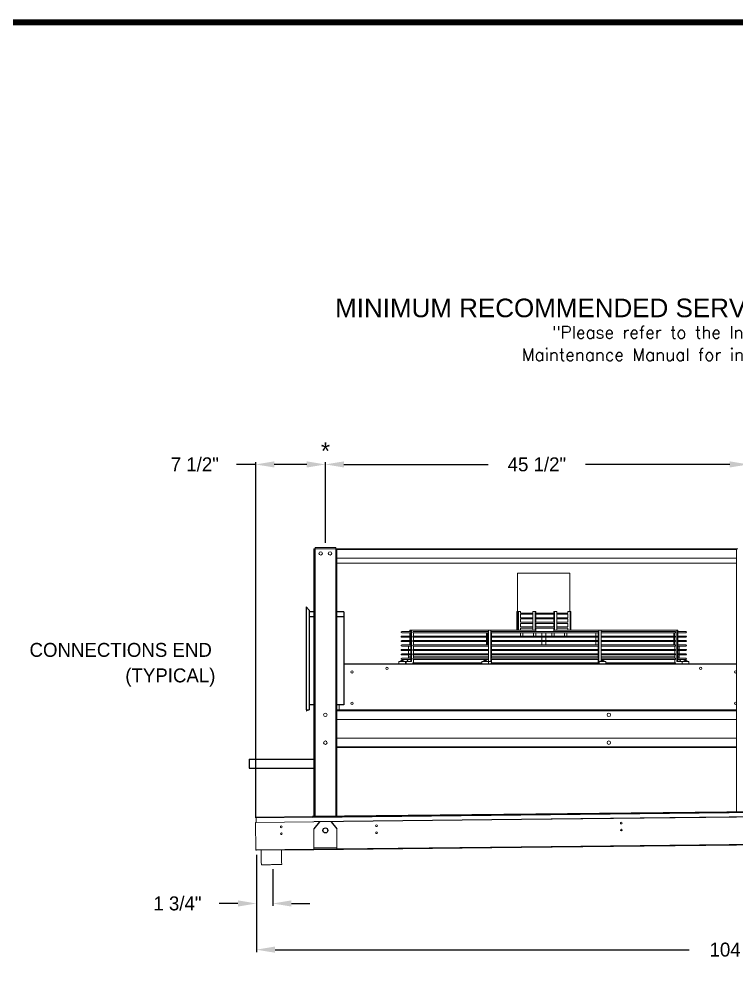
# Model space of a CAD drawing. Extents: x 6 to 271, y -23 to 146.
# Drawn here: x 111.9 to 189, y 38.1 to 142.1 of the extents above; entities that cross this region are included whole.
import ezdxf
from ezdxf.enums import TextEntityAlignment as Align

# ---------------------------------------------------------------- set-up
doc = ezdxf.new("R2010")
doc.units = 0
doc.header["$MEASUREMENT"] = 0
doc.layers.get('0').update_dxf_attribs({"linetype": 'CONTINUOUS'})
doc.layers.get('Defpoints').update_dxf_attribs({"linetype": 'CONTINUOUS'})
doc.styles.add('dimentions', font='ARIAL.TTF')
doc.styles.add('SIMPLEX', font='SIMPLEX')
doc.dimstyles.get("Standard").update_dxf_attribs({"dimtxt": 1.5, "dimasz": 2, "dimexe": 0.25, "dimexo": 0.5, "dimgap": 0.75, "dimtad": 0, "dimtih": 1, "dimtoh": 1, "dimdec": 4, "dimzin": 0, "dimdsep": 46, "dimlunit": 5, "dimtxsty": 'STANDARD', "dimcen": 0.125, "dimclrd": 1, "dimclre": 1, "dimclrt": 1, "dimadec": 0, "dimazin": 0, "dimtfac": 1, "dimtdec": 4, "dimtofl": 0, "dimtmove": 0, "dimatfit": 3, "dimfxl": 1, "dimfrac": 2, "dimtolj": 1, "dimtzin": 0, "dimarcsym": 0})

# ---------------------------------------------------------------- blocks, each defined once
blk = doc.blocks.new('*D29')
at = {"color": 7, "lineweight": -2}
for p, q in [((144.78, 85.71), (144.78, 94.41)), ((146.78, 94.16), (162.28, 94.16)), ((188.28, 94.16), (172.78, 94.16)), ((190.28, 85.71), (190.28, 94.41))]:
    blk.add_line(p, q, dxfattribs=at)
at = {"color": 7}
for points in [[(146.78, 94.49), (146.78, 93.83), (144.78, 94.16)], [(188.28, 94.49), (188.28, 93.83), (190.28, 94.16)]]:
    blk.add_solid(points, dxfattribs=at)
at = {"layer": 'Defpoints', "color": 0}
for p in [(190.28, 94.16), (144.78, 85.21), (190.28, 85.21)]:
    blk.add_point(p, dxfattribs=at)
at = {"color": 7, "insert": (167.53, 94.16), "char_height": 1.5, "attachment_point": 5}
blk.add_mtext('\\A1;45 1/2"', dxfattribs=at)
blk = doc.blocks.new('*D31')
at = {"color": 7, "lineweight": -2}
for p, q in [((137.28, 94.16), (135.23, 94.16)), ((137.28, 56.13), (137.28, 94.41)), ((142.78, 94.16), (139.28, 94.16)), ((144.78, 85.71), (144.78, 94.41))]:
    blk.add_line(p, q, dxfattribs=at)
at = {"color": 7}
for points in [[(139.28, 94.49), (139.28, 93.83), (137.28, 94.16)], [(142.78, 94.49), (142.78, 93.83), (144.78, 94.16)]]:
    blk.add_solid(points, dxfattribs=at)
at = {"layer": 'Defpoints', "color": 0}
for p in [(144.78, 94.16), (144.78, 85.21), (137.28, 55.63)]:
    blk.add_point(p, dxfattribs=at)
at = {"color": 7, "insert": (130.73, 94.16), "char_height": 1.5, "attachment_point": 5}
blk.add_mtext('\\A1;7 1/2"', dxfattribs=at)
blk = doc.blocks.new('*D32')
at = {"color": 7, "lineweight": -2}
for p, q in [((242.25, 53.28), (242.25, 41.68)), ((137.36, 52.13), (137.36, 41.68)), ((139.36, 41.93), (183.93, 41.93)), ((240.25, 41.93), (195.68, 41.93))]:
    blk.add_line(p, q, dxfattribs=at)
at = {"color": 7}
for points in [[(139.36, 42.27), (139.36, 41.6), (137.36, 41.93)], [(240.25, 42.27), (240.25, 41.6), (242.25, 41.93)]]:
    blk.add_solid(points, dxfattribs=at)
at = {"layer": 'Defpoints', "color": 0}
for p in [(242.25, 53.78), (137.36, 52.63), (242.25, 41.93)]:
    blk.add_point(p, dxfattribs=at)
at = {"color": 7, "insert": (189.81, 41.93), "char_height": 1.5, "attachment_point": 5}
blk.add_mtext('\\A1;104 7/8"', dxfattribs=at)
blk = doc.blocks.new('*D33')
at = {"color": 7, "lineweight": -2}
for p, q in [((137.36, 51.63), (137.36, 46.65)), ((139.12, 50.58), (139.12, 46.65)), ((135.36, 46.9), (133.36, 46.9)), ((141.12, 46.9), (143.12, 46.9))]:
    blk.add_line(p, q, dxfattribs=at)
at = {"color": 7}
for points in [[(135.36, 47.24), (135.36, 46.57), (137.36, 46.9)], [(141.12, 47.24), (141.12, 46.57), (139.12, 46.9)]]:
    blk.add_solid(points, dxfattribs=at)
at = {"layer": 'Defpoints', "color": 0}
for p in [(137.36, 52.13), (139.12, 51.08), (137.36, 46.9)]:
    blk.add_point(p, dxfattribs=at)
at = {"color": 7, "insert": (128.86, 46.9), "char_height": 1.5, "attachment_point": 5}
blk.add_mtext('\\A1;1 3/4"', dxfattribs=at)

msp = doc.modelspace()

# ---------------------------------------------------------------- linework, layer by layer
at = {"color": 0, "linetype": 'Continuous', "lineweight": 15}
for p, q in [((143.52521, 85.07249), (143.52521, 56.25089)), ((143.52521, 85.07249), (143.65971, 85.07249)), ((143.65971, 85.07249), (143.65971, 56.25237)), ((143.66071, 85.07249), (143.65971, 85.07249)), ((143.66071, 85.20799), (143.66071, 85.07349)), ((143.66071, 85.20799), (145.88971, 85.20799)), ((143.66071, 85.07349), (145.88971, 85.07349)), ((143.66071, 85.07249), (143.66071, 85.07349)), ((143.66071, 85.07249), (145.88971, 85.07249)), ((143.66071, 56.25238), (143.66071, 85.07249)), ((145.88971, 85.20799), (145.88971, 85.07349)), ((145.88971, 85.07249), (145.88971, 85.07349)), ((145.88971, 56.27687), (145.88971, 85.07249)), ((145.89071, 85.07249), (145.88971, 85.07249)), ((145.89071, 85.07249), (145.89071, 56.27688)), ((146.02521, 85.07249), (145.89071, 85.07249)), ((146.02521, 85.07249), (146.02521, 56.27836)), ((146.02521, 85.01949), (189.02521, 85.01949)), ((189.02521, 85.07249), (189.02521, 56.75092)), ((189.02521, 85.07249), (189.15971, 85.07249)), ((146.02521, 84.0882), (189.02521, 84.0882)), ((146.02521, 83.5259), (151.83771, 83.5259)), ((152.21271, 83.5259), (182.83771, 83.5259)), ((183.21271, 83.5259), (189.02521, 83.5259)), ((169.35151, 82.45149), (165.46271, 82.45149)), ((171.08771, 82.45149), (169.35151, 82.45149)), ((165.358, 78.31549), (165.358, 76.32049)), ((165.45137, 78.31549), (165.358, 78.31549)), ((165.54475, 78.31549), (165.45137, 78.31549)), ((165.45137, 78.31549), (165.45137, 76.32049)), ((165.54475, 78.31549), (165.54475, 76.32049)), ((165.77017, 78.31549), (165.54475, 78.31549)), ((165.77017, 78.16467), (165.77017, 78.31549)), ((167.10554, 78.1656), (165.77017, 78.1656)), ((165.77017, 77.66467), (165.77017, 78.04654)), ((165.77017, 78.0456), (167.10554, 78.0456)), ((167.33096, 78.31549), (167.10554, 78.31549)), ((167.10554, 78.31549), (167.10554, 76.32049)), ((167.33096, 78.31549), (167.33096, 76.32049)), ((167.42434, 78.31549), (167.33096, 78.31549)), ((167.42434, 78.16467), (167.42434, 78.31549)), ((169.35151, 78.1656), (167.42434, 78.1656)), ((167.42434, 77.66467), (167.42434, 78.04654)), ((167.42434, 78.0456), (169.35151, 78.0456)), ((169.35151, 78.1656), (169.35151, 78.31549)), ((169.35151, 78.31549), (169.44488, 78.31549)), ((169.35151, 77.66561), (169.35151, 78.0456)), ((169.44488, 78.31549), (169.44488, 76.32049)), ((169.67031, 78.31549), (169.44488, 78.31549)), ((169.67031, 78.31549), (169.67031, 76.32049)), ((170.87362, 78.1656), (169.67031, 78.1656)), ((169.67031, 78.0456), (170.87362, 78.0456)), ((170.87362, 78.1656), (170.87362, 78.31549)), ((170.87362, 78.31549), (171.09905, 78.31549)), ((170.87362, 77.66561), (170.87362, 78.0456)), ((171.09905, 78.31549), (171.09905, 76.32049)), ((171.19242, 78.31549), (171.09905, 78.31549)), ((171.19242, 78.31549), (171.19242, 76.32049)), ((167.10554, 77.66561), (165.77017, 77.66561)), ((165.77017, 77.16467), (165.77017, 77.54654)), ((165.77017, 77.54561), (167.10554, 77.54561)), ((167.10554, 77.1656), (165.77017, 77.1656)), ((165.77017, 76.66467), (165.77017, 77.04654)), ((165.77017, 77.0456), (167.10554, 77.0456)), ((169.35151, 77.66561), (167.42434, 77.66561)), ((167.42434, 77.16467), (167.42434, 77.54654)), ((167.42434, 77.54561), (169.35151, 77.54561)), ((169.35151, 77.1656), (167.42434, 77.1656)), ((167.42434, 76.66467), (167.42434, 77.04654)), ((167.42434, 77.0456), (169.35151, 77.0456)), ((169.35151, 77.1656), (169.35151, 77.54561)), ((169.35151, 76.6656), (169.35151, 77.0456)), ((170.87362, 77.66561), (169.67031, 77.66561)), ((169.67031, 77.54561), (170.87362, 77.54561)), ((170.87362, 77.1656), (169.67031, 77.1656)), ((169.67031, 77.0456), (170.87362, 77.0456)), ((170.87362, 77.1656), (170.87362, 77.54561)), ((170.87362, 76.6656), (170.87362, 77.0456)), ((153.95508, 76.16561), (152.98509, 76.16561)), ((152.98509, 76.0456), (153.95508, 76.0456)), ((153.8617, 76.32049), (153.8617, 76.16561)), ((153.95508, 76.32049), (153.8617, 76.32049)), ((153.8617, 76.0456), (153.8617, 75.68694)), ((154.04845, 76.32049), (153.95508, 76.32049)), ((153.95508, 76.32049), (153.95508, 72.93949)), ((154.04845, 76.32049), (154.04845, 72.93949)), ((162.34362, 76.32049), (154.04845, 76.32049)), ((154.24416, 76.0456), (162.34362, 76.0456)), ((162.34362, 76.16561), (154.2442, 76.16561)), ((154.27388, 75.68694), (154.27388, 76.0456)), ((162.11819, 76.0456), (162.11819, 75.68694)), ((162.21156, 75.68694), (162.21156, 76.0456)), ((162.56904, 76.32049), (162.34362, 76.32049)), ((162.34362, 76.32049), (162.34362, 72.93949)), ((162.56904, 76.32049), (162.56904, 72.93949)), ((167.33096, 76.32049), (162.56904, 76.32049)), ((162.65011, 76.0456), (174.12648, 76.0456)), ((174.12648, 76.16561), (162.65019, 76.16561)), ((162.66242, 75.68694), (162.66242, 76.0456)), ((167.10554, 76.6656), (165.77017, 76.6656)), ((165.77017, 76.32049), (165.77017, 76.54654)), ((165.77017, 76.5456), (167.10554, 76.5456)), ((169.35151, 76.6656), (167.42434, 76.6656)), ((167.42434, 76.16561), (167.42434, 76.54654)), ((167.42434, 76.5456), (169.35151, 76.5456)), ((169.35151, 76.16561), (169.35151, 76.5456)), ((169.44488, 76.32049), (174.2068, 76.32049)), ((170.87362, 76.6656), (169.67031, 76.6656)), ((169.67031, 76.5456), (170.87362, 76.5456)), ((170.87362, 76.32049), (170.87362, 76.5456)), ((173.888, 75.68694), (173.888, 76.0456)), ((174.11343, 75.68694), (174.11343, 76.0456)), ((174.2068, 76.32049), (174.2068, 72.93949)), ((174.43223, 76.32049), (174.2068, 76.32049)), ((174.43223, 76.32049), (174.43223, 73.04758)), ((174.43223, 76.32049), (182.59534, 76.32049)), ((182.40143, 76.16561), (174.43223, 76.16561)), ((174.43223, 76.0456), (182.40143, 76.0456)), ((182.27654, 75.68694), (182.27654, 76.0456)), ((182.36992, 75.68694), (182.36992, 76.0456)), ((182.59534, 76.32049), (182.59534, 72.93949)), ((182.68872, 76.32049), (182.59534, 76.32049)), ((182.68872, 76.32049), (182.68872, 72.93949)), ((183.56532, 76.16561), (182.68872, 76.16561)), ((182.68872, 76.0456), (183.56532, 76.0456)), ((153.95508, 75.68694), (152.98509, 75.68694)), ((152.98509, 75.56694), (153.95508, 75.56694)), ((153.95508, 75.20827), (152.98509, 75.20827)), ((152.98509, 75.08827), (153.95508, 75.08827)), ((153.8617, 75.56694), (153.8617, 75.20827)), ((153.8617, 75.08827), (153.8617, 74.72961)), ((154.24416, 75.56694), (162.34362, 75.56694)), ((154.24416, 75.08827), (162.34362, 75.08827)), ((162.34362, 75.68694), (154.2442, 75.68694)), ((162.34362, 75.20827), (154.2442, 75.20827)), ((154.27388, 75.20827), (154.27388, 75.56694)), ((154.27388, 74.72961), (154.27388, 75.08827)), ((162.11819, 75.56694), (162.11819, 75.20827)), ((162.11819, 75.08827), (162.11819, 74.72961)), ((162.21156, 75.20827), (162.21156, 75.56694)), ((162.21156, 74.72961), (162.21156, 75.08827)), ((162.65011, 75.56694), (174.12648, 75.56694)), ((162.65011, 75.08827), (174.12648, 75.08827)), ((174.12648, 75.68694), (162.65019, 75.68694)), ((174.12648, 75.20827), (162.65019, 75.20827)), ((162.66242, 75.20827), (162.66242, 75.56694)), ((162.66242, 74.72961), (162.66242, 75.08827)), ((173.888, 75.20827), (173.888, 75.56694)), ((173.888, 74.72961), (173.888, 75.08827)), ((174.11343, 75.20827), (174.11343, 75.56694)), ((174.11343, 74.72961), (174.11343, 75.08827)), ((182.40143, 75.68694), (174.43223, 75.68694)), ((174.43223, 75.56694), (182.40143, 75.56694)), ((182.40143, 75.20827), (174.43223, 75.20827)), ((174.43223, 75.08827), (182.40143, 75.08827)), ((182.27654, 75.20827), (182.27654, 75.56694)), ((182.27654, 74.72961), (182.27654, 75.08827)), ((182.36992, 75.20827), (182.36992, 75.56694)), ((182.36992, 74.72961), (182.36992, 75.08827)), ((183.56532, 75.68694), (182.68872, 75.68694)), ((182.68872, 75.56694), (183.56532, 75.56694)), ((183.56532, 75.20827), (182.68872, 75.20827)), ((182.68872, 75.08827), (183.56532, 75.08827)), ((153.95508, 74.72961), (152.98509, 74.72961)), ((152.98509, 74.60961), (153.95508, 74.60961)), ((153.95508, 74.25094), (152.98509, 74.25094)), ((152.98509, 74.13094), (153.95508, 74.13094)), ((154.24416, 74.60961), (162.34362, 74.60961)), ((154.24416, 74.13094), (162.34362, 74.13094)), ((162.34362, 74.72961), (154.2442, 74.72961)), ((162.34362, 74.25094), (154.2442, 74.25094)), ((154.27388, 74.25094), (154.27388, 74.60961)), ((154.27388, 73.77228), (154.27388, 74.13094)), ((162.65011, 74.60961), (174.12648, 74.60961)), ((162.65011, 74.13094), (174.12648, 74.13094)), ((174.12648, 74.72961), (162.65019, 74.72961)), ((174.12648, 74.25094), (162.65019, 74.25094)), ((162.66242, 74.25094), (162.66242, 74.60961)), ((162.66242, 73.77228), (162.66242, 74.13094)), ((174.11343, 74.25094), (174.11343, 74.60961)), ((174.11343, 73.77228), (174.11343, 74.13094)), ((182.40143, 74.72961), (174.43223, 74.72961)), ((174.43223, 74.60961), (182.40143, 74.60961)), ((182.40143, 74.25094), (174.43223, 74.25094)), ((174.43223, 74.13094), (182.40143, 74.13094)), ((182.36992, 74.25094), (182.36992, 74.60961)), ((182.36992, 73.77228), (182.36992, 74.13094)), ((183.56532, 74.72961), (182.68872, 74.72961)), ((182.68872, 74.60961), (183.56532, 74.60961)), ((183.56532, 74.25094), (182.68872, 74.25094)), ((182.68872, 74.13094), (183.56532, 74.13094)), ((152.6622, 72.93949), (152.69028, 72.93949)), ((152.69028, 72.93949), (153.4002, 72.93949)), ((152.8291, 72.94049), (152.81245, 72.94049)), ((153.24995, 72.94049), (152.8291, 72.94049)), ((152.93645, 73.06449), (152.9366, 73.06449)), ((152.93933, 73.06449), (152.9366, 73.06449)), ((152.93933, 73.06449), (152.94984, 73.06449)), ((152.96052, 73.06449), (152.94984, 73.06449)), ((152.96052, 73.06449), (153.03656, 73.06449)), ((153.95508, 73.77228), (152.98509, 73.77228)), ((152.98509, 73.65228), (153.95508, 73.65228)), ((153.95508, 73.29361), (152.98509, 73.29361)), ((152.98509, 73.17361), (153.95508, 73.17361)), ((153.04811, 73.06449), (153.03656, 73.06449)), ((153.05439, 73.06449), (153.04811, 73.06449)), ((153.05439, 73.06449), (153.07976, 73.06449)), ((153.0943, 73.06449), (153.07976, 73.06449)), ((153.0943, 73.06449), (153.12595, 73.06449)), ((153.46548, 72.93949), (153.4002, 72.93949)), ((153.46548, 72.93949), (153.46548, 72.70799)), ((154.04845, 72.93949), (153.46548, 72.93949)), ((153.95508, 73.44549), (153.72741, 73.44549)), ((154.24416, 73.65228), (162.34362, 73.65228)), ((154.24416, 73.17361), (162.34362, 73.17361)), ((162.34362, 73.77228), (154.2442, 73.77228)), ((162.34362, 73.29361), (154.2442, 73.29361)), ((161.59193, 72.81494), (154.2442, 72.81494)), ((154.27388, 73.29361), (154.27388, 73.65228)), ((162.34362, 73.44549), (154.27388, 73.44549)), ((154.27388, 72.81494), (154.27388, 73.17361)), ((161.59193, 72.93949), (161.62002, 72.93949)), ((161.62002, 72.93949), (162.32993, 72.93949)), ((161.87722, 72.94049), (161.74218, 72.94049)), ((161.86618, 73.06449), (161.89783, 73.06449)), ((162.17968, 72.94049), (161.87722, 72.94049)), ((161.91237, 73.06449), (161.89783, 73.06449)), ((161.91237, 73.06449), (161.93774, 73.06449)), ((161.94402, 73.06449), (161.93774, 73.06449)), ((161.95557, 73.06449), (161.94402, 73.06449)), ((161.95557, 73.06449), (162.03161, 73.06449)), ((162.04229, 73.06449), (162.03161, 73.06449)), ((162.04229, 73.06449), (162.0528, 73.06449)), ((162.05553, 73.06449), (162.0528, 73.06449)), ((162.05553, 73.06449), (162.05568, 73.06449)), ((162.56904, 72.93949), (162.32993, 72.93949)), ((162.65011, 73.65228), (174.12648, 73.65228)), ((162.65011, 73.17361), (174.12648, 73.17361)), ((174.12648, 73.77228), (162.65019, 73.77228)), ((174.12648, 73.29361), (162.65019, 73.29361)), ((174.12648, 72.81494), (162.65019, 72.81494)), ((162.66242, 73.29361), (162.66242, 73.65228)), ((174.11343, 73.44549), (162.66242, 73.44549)), ((162.66242, 72.81494), (162.66242, 73.17361)), ((174.11343, 73.29361), (174.11343, 73.65228)), ((174.11343, 72.81494), (174.11343, 73.17361)), ((174.2068, 72.93949), (174.22049, 72.93949)), ((174.22049, 72.93949), (174.24857, 72.93949)), ((174.24857, 72.93949), (174.95849, 72.93949)), ((174.6732, 72.94049), (174.37074, 72.94049)), ((182.40143, 73.77228), (174.43223, 73.77228)), ((174.43223, 73.65228), (182.40143, 73.65228)), ((182.36992, 73.44549), (174.43223, 73.44549)), ((182.40143, 73.29361), (174.43223, 73.29361)), ((174.43223, 73.17361), (182.40143, 73.17361)), ((174.49474, 73.06449), (174.49489, 73.06449)), ((174.49762, 73.06449), (174.49489, 73.06449)), ((174.49762, 73.06449), (174.50813, 73.06449)), ((174.5188, 73.06449), (174.50813, 73.06449)), ((174.5188, 73.06449), (174.59485, 73.06449)), ((174.6064, 73.06449), (174.59485, 73.06449)), ((174.61268, 73.06449), (174.6064, 73.06449)), ((174.61268, 73.06449), (174.63805, 73.06449)), ((174.65259, 73.06449), (174.63805, 73.06449)), ((174.65259, 73.06449), (174.68424, 73.06449)), ((174.80824, 72.94049), (174.6732, 72.94049)), ((182.40143, 72.81494), (174.95849, 72.81494)), ((182.36992, 73.29361), (182.36992, 73.65228)), ((182.36992, 72.81494), (182.36992, 73.17361)), ((182.59534, 72.93949), (183.15022, 72.93949)), ((183.56532, 73.77228), (182.68872, 73.77228)), ((182.68872, 73.65228), (183.56532, 73.65228)), ((182.82301, 73.44549), (182.68872, 73.44549)), ((183.56532, 73.29361), (182.68872, 73.29361)), ((182.68872, 73.17361), (183.56532, 73.17361)), ((183.15022, 72.93949), (183.17831, 72.93949)), ((183.17831, 72.93949), (183.88822, 72.93949)), ((183.72132, 72.94049), (183.30047, 72.94049)), ((183.42447, 73.06449), (183.45612, 73.06449)), ((183.47066, 73.06449), (183.45612, 73.06449)), ((183.47066, 73.06449), (183.49603, 73.06449)), ((183.50231, 73.06449), (183.49603, 73.06449)), ((183.51386, 73.06449), (183.50231, 73.06449)), ((183.51386, 73.06449), (183.5899, 73.06449)), ((183.60058, 73.06449), (183.5899, 73.06449)), ((183.60058, 73.06449), (183.61109, 73.06449)), ((183.61382, 73.06449), (183.61109, 73.06449)), ((183.61382, 73.06449), (183.61397, 73.06449)), ((183.73797, 72.94049), (183.72132, 72.94049)), ((146.74535, 72.70799), (151.90021, 72.70799)), ((146.74535, 72.65699), (189.02521, 72.65699)), ((151.90021, 72.70799), (184.65021, 72.70799)), ((189.02521, 72.70799), (184.65021, 72.70799)), ((146.02521, 67.64449), (189.02521, 67.64449)), ((189.02521, 67.75899), (146.27521, 67.75899)), ((146.27521, 67.75799), (189.02521, 67.75799)), ((146.27521, 67.70799), (189.02521, 67.70799)), ((146.02521, 66.70799), (189.02521, 66.70799)), ((146.02521, 64.70799), (189.02521, 64.70799)), ((146.02521, 63.77149), (189.02521, 63.77149)), ((146.02521, 63.70799), (189.02521, 63.70799)), ((137.33204, 56.18283), (143.39418, 56.24945)), ((137.33204, 56.18283), (137.33253, 56.13864)), ((137.33253, 56.13864), (143.39466, 56.20526)), ((146.02521, 55.7217), (189.02521, 56.19425)), ((146.14401, 56.27967), (188.89143, 56.74945)), ((146.14449, 56.23548), (188.89191, 56.70526)), ((188.89754, 56.19356), (146.15012, 55.72378)), ((137.27566, 55.62554), (143.52521, 55.69422)), ((137.30807, 52.67672), (137.27566, 55.62554)), ((137.33815, 55.62694), (137.33253, 56.13864)), ((143.40029, 55.69356), (137.33815, 55.62694)), ((143.52521, 54.94493), (143.52521, 52.73127)), ((146.02521, 54.94493), (146.02521, 52.77226)), ((146.02521, 52.77252), (189.02521, 53.24507)), ((146.02521, 52.72151), (189.02521, 53.19407)), ((137.30807, 52.67672), (143.52521, 52.74504)), ((137.30863, 52.62572), (137.35963, 52.62628)), ((137.35963, 52.62628), (143.52521, 52.69404))]:
    msp.add_line(p, q, dxfattribs=at)
at = {"color": 7, "ltscale": 7}
for p, q in [((142.7141, 78.82049), (142.7141, 67.75799)), ((142.7141, 78.82049), (143.04555, 78.48903)), ((143.04555, 78.48903), (143.04555, 67.75799)), ((143.52521, 78.30529), (143.04555, 78.30529)), ((146.7766, 78.30529), (146.02521, 78.30529)), ((146.7766, 78.30529), (146.7766, 77.80529)), ((143.04555, 77.80529), (143.52521, 77.80529)), ((146.02521, 77.80529), (146.7766, 77.80529)), ((146.74535, 77.80529), (146.74535, 68.27404)), ((142.7141, 67.75799), (143.04555, 67.75799)), ((142.74535, 67.75799), (142.74535, 67.64904)), ((142.74535, 67.64904), (142.7766, 67.64904)), ((142.7766, 67.75799), (142.7766, 67.64904)), ((143.52521, 68.27404), (143.04555, 68.27404)), ((146.74535, 68.27404), (146.02521, 68.27404))]:
    msp.add_line(p, q, dxfattribs=at)
at = {"color": 7, "linetype": 'Continuous', "lineweight": 15}
for p, q in [((146.02521, 67.75799), (146.27421, 67.75799)), ((146.02521, 67.70799), (146.27521, 67.70799)), ((146.27421, 67.75799), (146.27421, 67.70799)), ((146.27521, 67.75899), (146.27521, 68.27404)), ((146.27521, 67.75899), (146.27521, 67.75799)), ((146.27521, 67.70799), (146.27521, 67.75799))]:
    msp.add_line(p, q, dxfattribs=at)
at = {"color": 7}
for p, q in [((136.58802, 62.44591), (143.52521, 62.44591)), ((136.58802, 62.44591), (136.58802, 61.46649)), ((136.58802, 61.46649), (143.52521, 61.46649))]:
    msp.add_line(p, q, dxfattribs=at)
at = {"color": 0}
for p, q in [((237.13852, 57.27967), (143.39418, 56.24945)), ((143.39466, 56.20526), (237.139, 57.23548)), ((143.39418, 56.24945), (143.39466, 56.20526)), ((237.02521, 56.72176), (143.52521, 55.69422)), ((144.13575, 55.69068), (143.52521, 54.94493)), ((145.41466, 55.69068), (146.02521, 54.94493)), ((143.52521, 52.74504), (237.02521, 53.77258)), ((237.02521, 53.72157), (143.52521, 52.69404)), ((146.02521, 52.89726), (143.52521, 52.85627)), ((143.52521, 52.73127), (143.52521, 52.68026))]:
    msp.add_line(p, q, dxfattribs=at)
at = {"color": 0, "const_width": 0.63999}
msp.add_lwpolyline([(11.00839, -18.24898), (267.00583, -18.24898), (267.00583, 141.74942), (11.00839, 141.74942), (11.00839, -18.24898)], dxfattribs=at)
at = {"color": 0, "linetype": 'Continuous', "lineweight": 15, "flags": 128}
for points in [[(151.83771, 83.5259), (151.8453, 83.53006), (151.86747, 83.53388), (151.90242, 83.53705), (151.94732, 83.53932), (151.99853, 83.54051), (152.05189, 83.54051), (152.1031, 83.53932), (152.148, 83.53705), (152.18294, 83.53388), (152.20511, 83.53006), (152.21271, 83.5259)], [(152.21271, 83.5259), (152.20507, 83.53005), (152.2, 83.53122)], [(182.83771, 83.5259), (182.8453, 83.53006), (182.86747, 83.53388), (182.90242, 83.53705), (182.94732, 83.53932), (182.99853, 83.54051), (183.05189, 83.54051), (183.1031, 83.53932), (183.148, 83.53705), (183.18294, 83.53388), (183.20511, 83.53006), (183.21271, 83.5259)], [(183.21271, 83.5259), (183.20507, 83.53005), (183.18287, 83.53387), (183.14793, 83.53704), (183.10305, 83.53931), (183.05187, 83.54049), (182.99854, 83.54049), (182.94737, 83.53931), (182.90249, 83.53704), (182.86754, 83.53387), (182.84535, 83.53005), (182.83771, 83.5259)], [(174.12648, 76.16561), (174.12654, 76.16561), (174.13581, 76.16043), (174.1435, 76.1459), (174.14828, 76.1245), (174.14934, 76.09987), (174.1465, 76.07623), (174.14025, 76.05759), (174.13165, 76.04715), (174.12648, 76.0456)], [(174.12648, 75.68694), (174.13074, 75.6859), (174.1391, 75.67707), (174.14552, 75.66049), (174.149, 75.63873), (174.149, 75.61515), (174.14552, 75.59339), (174.1391, 75.57681), (174.13074, 75.56798), (174.12648, 75.56694)], [(174.12648, 75.20827), (174.13074, 75.20724), (174.1391, 75.1984), (174.14552, 75.18182), (174.149, 75.16006), (174.149, 75.13648), (174.14552, 75.11472), (174.1391, 75.09815), (174.13074, 75.08931), (174.12648, 75.08827)], [(174.12648, 74.72961), (174.13074, 74.72857), (174.1391, 74.71973), (174.14552, 74.70316), (174.149, 74.6814), (174.149, 74.65782), (174.14552, 74.63606), (174.1391, 74.61948), (174.13074, 74.61065), (174.12648, 74.60961)], [(174.12648, 74.25094), (174.13074, 74.2499), (174.1391, 74.24107), (174.14552, 74.22449), (174.149, 74.20273), (174.149, 74.17915), (174.14552, 74.15739), (174.1391, 74.14082), (174.13074, 74.13198), (174.12648, 74.13094)], [(153.72741, 73.44549), (153.71977, 73.33875), (153.71187, 73.29361)], [(174.12648, 73.77228), (174.13074, 73.77124), (174.1391, 73.7624), (174.14552, 73.74582), (174.149, 73.72407), (174.149, 73.70049), (174.14552, 73.67873), (174.1391, 73.66215), (174.13074, 73.65332), (174.12648, 73.65228)], [(174.12648, 73.29361), (174.13074, 73.29257), (174.1391, 73.28374), (174.14552, 73.26716), (174.149, 73.2454), (174.149, 73.22182), (174.14552, 73.20006), (174.1391, 73.18348), (174.13074, 73.17465), (174.12648, 73.17361)], [(174.12648, 72.81494), (174.13099, 72.81377), (174.13943, 72.8045), (174.14581, 72.78735), (174.14912, 72.76505), (174.14883, 72.74114), (174.14499, 72.71943), (174.14078, 72.70799)], [(182.83855, 73.29361), (182.83064, 73.33875), (182.82301, 73.44549)], [(137.30863, 52.62572), (137.30862, 52.6267), (137.30859, 52.6296), (137.30854, 52.63432), (137.30847, 52.64066), (137.30838, 52.64839), (137.30828, 52.6572), (137.30818, 52.66677), (137.30807, 52.67672)], [(139.24426, 51.0844), (139.12152, 51.08305), (138.99696, 51.08168), (138.8722, 51.08031), (138.74888, 51.07896), (138.62859, 51.07763), (138.51291, 51.07636), (138.40334, 51.07516), (138.30132, 51.07404), (138.20817, 51.07301), (138.12511, 51.0721), (138.05321, 51.07131), (137.99343, 51.07065), (137.94653, 51.07014), (137.91313, 51.06977), (137.89367, 51.06956), (137.88826, 51.0695)], [(140.07563, 51.09354), (140.0728, 51.0935), (140.05673, 51.09333), (140.02664, 51.093), (139.98294, 51.09252), (139.92618, 51.09189), (139.85712, 51.09113), (139.77665, 51.09025), (139.68582, 51.08925), (139.58581, 51.08815), (139.47793, 51.08697), (139.36358, 51.08571), (139.24426, 51.0844)]]:
    msp.add_lwpolyline(points, dxfattribs=at)
at = {"color": 0, "linetype": 'Continuous', "lineweight": 15}
for centre, radius in [((144.27521, 84.58299), 0.1875), ((145.27521, 84.58299), 0.1875), ((151.40021, 72.20799), 0.125), ((185.15021, 72.20799), 0.125), ((188.90021, 71.83299), 0.125), ((188.90021, 68.45799), 0.125), ((144.77521, 67.20799), 0.1875), ((175.27521, 67.20799), 0.1875), ((144.77521, 64.20799), 0.1875), ((175.27521, 64.20799), 0.1875), ((140.03099, 55.15579), 0.09375), ((150.28037, 55.26843), 0.09375), ((176.61178, 55.5578), 0.09375), ((140.03923, 54.40584), 0.09375), ((150.28861, 54.51847), 0.09375), ((176.62002, 54.80785), 0.09375)]:
    msp.add_circle(centre, radius, dxfattribs=at)
at = {"color": 7, "linetype": 'Continuous', "lineweight": 15}
for centre in [(147.65021, 71.83299), (147.65021, 68.45799)]:
    msp.add_circle(centre, 0.125, dxfattribs=at)
at = {"color": 0}
msp.add_circle((144.77521, 54.76925), 0.26853, dxfattribs=at)
at = {"color": 0, "linetype": 'Continuous', "lineweight": 15}
for centre, radius, start, end in [((165.46271, 78.1056), 0.06, 100.8922831, 259.1077169), ((165.46271, 77.6056), 0.06, 100.8922831, 259.1077169), ((165.46271, 77.1056), 0.06, 100.8922831, 259.1077169), ((152.98509, 76.1056), 0.06, 90, 270), ((165.46271, 76.6056), 0.06, 100.8922831, 259.1077169), ((182.39826, 76.10561), 0.06008, 273.027358, 86.972642), ((183.56533, 76.1056), 0.06, 270, 90), ((152.98509, 75.62694), 0.06, 90, 270), ((152.98509, 75.14827), 0.06, 90, 270), ((182.39814, 75.62694), 0.06009, 273.1447845, 86.8552155), ((182.39814, 75.14827), 0.06009, 273.1453971, 86.8546029), ((183.56533, 75.62694), 0.06, 270, 90), ((183.56533, 75.14827), 0.06, 270, 90), ((152.98509, 74.66961), 0.06, 90, 270), ((152.98509, 74.19094), 0.06, 90, 270), ((182.39814, 74.66961), 0.06009, 273.143836, 86.856164), ((182.39814, 74.19094), 0.06009, 273.1453971, 86.8546029), ((183.56533, 74.66961), 0.06, 270, 90), ((183.56533, 74.19094), 0.06, 270, 90), ((152.93645, 72.94049), 0.124, 90, 180), ((152.98509, 73.71228), 0.06, 90, 270), ((152.98509, 73.23361), 0.06, 90, 270), ((153.12595, 72.94049), 0.124, 0, 90), ((152.97741, 73.44549), 0.75, 317.5717297, 338.7458884), ((161.86618, 72.94049), 0.124, 90, 180), ((162.05568, 72.94049), 0.124, 0, 90), ((174.49474, 72.94049), 0.124, 90, 180), ((174.68424, 72.94049), 0.124, 0, 90), ((182.39814, 73.71228), 0.06009, 273.143836, 86.856164), ((182.39814, 73.23361), 0.06009, 273.1453971, 86.8546029), ((182.39682, 72.75441), 0.06071, 310.1189075, 85.6449499), ((183.57301, 73.44549), 0.75, 201.2541116, 222.4282703), ((183.42447, 72.94049), 0.124, 90, 180), ((183.56533, 73.71228), 0.06, 270, 90), ((183.56533, 73.23361), 0.06, 270, 90), ((183.61397, 72.94049), 0.124, 0, 90), ((137.29937, 55.62607), 0.03879, 0.238541, 1.2829173), ((176.61212, 55.55781), 0.09375, 90.7311813, 270.5281068), ((176.62036, 54.80785), 0.09375, 90.7309488, 270.5283479)]:
    msp.add_arc(centre, radius, start, end, dxfattribs=at)
at = {"color": 7, "linetype": 'Continuous', "lineweight": 15}
msp.add_arc((146.27421, 67.75899), 0.001, 270, 360, dxfattribs=at)
at = {"color": 0, "linetype": 'Continuous', "lineweight": 15}
for points in [[(189.16071, 85.08299), (145.88971, 85.08299)], [(146.02521, 83.5257), (151.83771, 83.5257)], [(152.21271, 83.5257), (182.83771, 83.5257)], [(183.21271, 83.5257), (189.02521, 83.5257)], [(165.46271, 82.45149), (165.46271, 78.31549)], [(171.08771, 78.31549), (171.08771, 82.45149)], [(165.78508, 76.0456), (165.78508, 75.68694)], [(166.03508, 75.68694), (166.03508, 76.0456)], [(167.17054, 76.0456), (167.17054, 75.68694)], [(167.42054, 75.68694), (167.42054, 76.0456)], [(168.04871, 76.0456), (168.04871, 75.68694)], [(168.50171, 75.68694), (168.50171, 76.0456)], [(169.12988, 76.0456), (169.12988, 75.68694)], [(169.37988, 75.68694), (169.37988, 76.0456)], [(170.51534, 76.0456), (170.51534, 75.68694)], [(170.76534, 75.68694), (170.76534, 76.0456)], [(168.04871, 75.56694), (168.04871, 75.20827)], [(168.04871, 75.08827), (168.04871, 74.72961)], [(168.50171, 75.20827), (168.50171, 75.56694)], [(168.50171, 74.72961), (168.50171, 75.08827)], [(153.72741, 74.60961), (153.72741, 74.25094)], [(153.72741, 74.13094), (153.72741, 73.77228)], [(182.82301, 74.25094), (182.82301, 74.60961)], [(182.82301, 73.77228), (182.82301, 74.13094)], [(152.6622, 72.93949), (152.6622, 72.70799)], [(152.81245, 72.94049), (152.81245, 72.93949)], [(152.9366, 73.06449), (152.93262, 73.06442)], [(152.93262, 73.06442), (152.93933, 73.06449)], [(152.94984, 73.06449), (152.95654, 73.06442)], [(152.95654, 73.06442), (152.96052, 73.06449)], [(153.03656, 73.06449), (153.0382, 73.06442)], [(153.0382, 73.06442), (153.05439, 73.06449)], [(153.07976, 73.06449), (153.09594, 73.06442)], [(153.09594, 73.06442), (153.0943, 73.06449)], [(153.24995, 72.93949), (153.24995, 72.94049)], [(153.4002, 72.70799), (153.4002, 72.93949)], [(153.72741, 73.65228), (153.72741, 73.44549)], [(161.59193, 72.93949), (161.59193, 72.70799)], [(161.74218, 72.94049), (161.74218, 72.93949)], [(161.89783, 73.06449), (161.89618, 73.06442)], [(161.89618, 73.06442), (161.91237, 73.06449)], [(161.93774, 73.06449), (161.95393, 73.06442)], [(161.95393, 73.06442), (161.95557, 73.06449)], [(162.03161, 73.06449), (162.03559, 73.06442)], [(162.03559, 73.06442), (162.04229, 73.06449)], [(162.0528, 73.06449), (162.05951, 73.06442)], [(162.05951, 73.06442), (162.05553, 73.06449)], [(162.17968, 72.93949), (162.17968, 72.94049)], [(162.32993, 72.70799), (162.32993, 72.93949)], [(174.22049, 72.93949), (174.22049, 72.70799)], [(174.37074, 72.94049), (174.37074, 72.93949)], [(174.49489, 73.06449), (174.49091, 73.06442)], [(174.49091, 73.06442), (174.49762, 73.06449)], [(174.50813, 73.06449), (174.51483, 73.06442)], [(174.51483, 73.06442), (174.5188, 73.06449)], [(174.59485, 73.06449), (174.59649, 73.06442)], [(174.59649, 73.06442), (174.61268, 73.06449)], [(174.63805, 73.06449), (174.65423, 73.06442)], [(174.65423, 73.06442), (174.65259, 73.06449)], [(174.80824, 72.93949), (174.80824, 72.94049)], [(174.95849, 72.70799), (174.95849, 72.93949)], [(182.82301, 73.44549), (182.82301, 73.65228)], [(183.15022, 72.93949), (183.15022, 72.70799)], [(183.30047, 72.94049), (183.30047, 72.93949)], [(183.45612, 73.06449), (183.45447, 73.06442)], [(183.45447, 73.06442), (183.47066, 73.06449)], [(183.49603, 73.06449), (183.51222, 73.06442)], [(183.51222, 73.06442), (183.51386, 73.06449)], [(183.5899, 73.06449), (183.59388, 73.06442)], [(183.59388, 73.06442), (183.60058, 73.06449)], [(183.61109, 73.06449), (183.61779, 73.06442)], [(183.61779, 73.06442), (183.61382, 73.06449)], [(183.73797, 72.93949), (183.73797, 72.94049)], [(183.88822, 72.70799), (183.88822, 72.93949)], [(137.8711, 52.6319), (137.88826, 51.0695)], [(140.07563, 51.09354), (140.05846, 52.65594)]]:
    msp.add_open_spline(points, degree=1, dxfattribs=at)
for points, knots in [([(154.2505, 76.16464), (154.24558, 76.16507), (154.23443, 76.16605), (154.21764, 76.15947), (154.20263, 76.1471), (154.19228, 76.12983), (154.18779, 76.1099), (154.18966, 76.08945), (154.19766, 76.07089), (154.21093, 76.05604), (154.22784, 76.04749), (154.24109, 76.04426), (154.2476, 76.04588), (154.24806, 76.04599)], [0, 0, 0, 0, 0.079979905, 0.181378064, 0.282774976, 0.384155296, 0.485527665, 0.586885439, 0.688246424, 0.78960898, 0.890986964, 0.992374107, 1, 1, 1, 1]), ([(162.65271, 76.16502), (162.65027, 76.16524), (162.64525, 76.16569), (162.63805, 76.15793), (162.6321, 76.14468), (162.62816, 76.12687), (162.62671, 76.1067), (162.62789, 76.08641), (162.63157, 76.06824), (162.63735, 76.05446), (162.6442, 76.04621), (162.64898, 76.04614), (162.65118, 76.04611)], [0, 0, 0, 0, 0.096003481, 0.198205903, 0.300404482, 0.402588792, 0.504762521, 0.606931571, 0.709094087, 0.811263431, 0.913448607, 1, 1, 1, 1]), ([(154.25033, 75.20716), (154.24841, 75.20761), (154.2404, 75.20947), (154.2258, 75.20582), (154.20919, 75.19637), (154.19646, 75.18103), (154.18913, 75.16212), (154.18799, 75.14162), (154.19319, 75.12189), (154.20414, 75.10506), (154.21958, 75.09341), (154.2351, 75.08776), (154.24469, 75.08888), (154.24809, 75.08927)], [0, 0, 0, 0, 0.03196846, 0.133389668, 0.234817796, 0.336234051, 0.437635828, 0.539025741, 0.64041507, 0.741807029, 0.843210708, 0.944620817, 1, 1, 1, 1]), ([(154.2505, 75.68598), (154.24558, 75.68641), (154.23443, 75.68738), (154.21764, 75.68081), (154.20263, 75.66843), (154.19228, 75.65117), (154.18779, 75.63123), (154.18966, 75.61079), (154.19766, 75.59222), (154.21093, 75.57737), (154.22784, 75.56883), (154.24109, 75.5656), (154.2476, 75.56721), (154.24806, 75.56732)], [0, 0, 0, 0, 0.079979966, 0.181378336, 0.282771853, 0.384157333, 0.485524176, 0.586888036, 0.688243879, 0.789606645, 0.890987462, 0.992374091, 1, 1, 1, 1]), ([(162.65269, 75.20727), (162.65072, 75.20772), (162.64617, 75.20875), (162.63927, 75.20234), (162.63301, 75.19008), (162.62869, 75.17289), (162.62677, 75.153), (162.62749, 75.13254), (162.63076, 75.11391), (162.63621, 75.09895), (162.6432, 75.09034), (162.64853, 75.08693), (162.6511, 75.08838), (162.65116, 75.08841)], [0, 0, 0, 0, 0.077964687, 0.180194429, 0.282420535, 0.384628889, 0.486835456, 0.589029635, 0.691221704, 0.793414417, 0.895626393, 0.997845209, 1, 1, 1, 1]), ([(162.65271, 75.68636), (162.65027, 75.68657), (162.64525, 75.68702), (162.63805, 75.67927), (162.6321, 75.66601), (162.62816, 75.6482), (162.62671, 75.62803), (162.62789, 75.60774), (162.63157, 75.58957), (162.63735, 75.57579), (162.6442, 75.56754), (162.64898, 75.56748), (162.65118, 75.56745)], [0, 0, 0, 0, 0.096003829, 0.198204237, 0.300402966, 0.402592578, 0.504766457, 0.606929774, 0.709097695, 0.811263154, 0.91344848, 1, 1, 1, 1]), ([(154.25033, 74.72849), (154.24841, 74.72894), (154.2404, 74.7308), (154.2258, 74.72715), (154.20919, 74.71771), (154.19646, 74.70237), (154.18913, 74.68346), (154.18799, 74.66295), (154.19319, 74.64323), (154.20414, 74.62639), (154.21958, 74.61475), (154.2351, 74.60909), (154.24469, 74.61021), (154.24809, 74.61061)], [0, 0, 0, 0, 0.031967482, 0.133387921, 0.234816228, 0.336232663, 0.437634619, 0.539030605, 0.640414435, 0.741806573, 0.843210431, 0.944620719, 1, 1, 1, 1]), ([(154.25033, 74.24983), (154.24841, 74.25028), (154.2404, 74.25213), (154.2258, 74.24849), (154.20919, 74.23904), (154.19646, 74.2237), (154.18913, 74.20479), (154.18799, 74.18429), (154.19319, 74.16456), (154.20414, 74.14772), (154.21958, 74.13608), (154.2351, 74.13042), (154.24469, 74.13154), (154.24809, 74.13194)], [0, 0, 0, 0, 0.031967459, 0.1333887727, 0.2348170054, 0.3362333653, 0.4376352471, 0.5390252641, 0.6404146986, 0.7418067626, 0.8432105463, 0.9446207599, 1, 1, 1, 1]), ([(162.65269, 74.72861), (162.65072, 74.72905), (162.64617, 74.73008), (162.63927, 74.72367), (162.63301, 74.71142), (162.62869, 74.69423), (162.62677, 74.67433), (162.62749, 74.65387), (162.63076, 74.63525), (162.63621, 74.62028), (162.6432, 74.61166), (162.64852, 74.60829), (162.6511, 74.60971), (162.65116, 74.60974)], [0, 0, 0, 0, 0.077964727, 0.180192884, 0.282419235, 0.384632803, 0.486833842, 0.589028266, 0.69122058, 0.793417828, 0.895627368, 0.997846429, 1, 1, 1, 1]), ([(162.65269, 74.24994), (162.65072, 74.25039), (162.64617, 74.25142), (162.63927, 74.245), (162.63301, 74.23275), (162.62869, 74.21556), (162.62677, 74.19567), (162.62749, 74.1752), (162.63076, 74.15658), (162.63621, 74.14161), (162.6432, 74.133), (162.64853, 74.1296), (162.6511, 74.13104), (162.65116, 74.13107)], [0, 0, 0, 0, 0.077964774, 0.180194632, 0.282420852, 0.384629321, 0.486836004, 0.589030297, 0.691217068, 0.793414185, 0.895626275, 0.997845206, 1, 1, 1, 1]), ([(154.25034, 72.81381), (154.24831, 72.81427), (154.24019, 72.81612), (154.22551, 72.81239), (154.20895, 72.80284), (154.19629, 72.78742), (154.18907, 72.76849), (154.18799, 72.7479), (154.19347, 72.72847), (154.20165, 72.71441), (154.20887, 72.70937), (154.21084, 72.70799)], [0, 0, 0, 0, 0.042997945, 0.172739282, 0.30248461, 0.432222666, 0.561944913, 0.691647347, 0.821346019, 0.951049412, 1, 1, 1, 1]), ([(154.2505, 73.77131), (154.24558, 73.77174), (154.23443, 73.77272), (154.21764, 73.76614), (154.20263, 73.75377), (154.19228, 73.73651), (154.18779, 73.71657), (154.18966, 73.69613), (154.19766, 73.67756), (154.21093, 73.66271), (154.22784, 73.65416), (154.24109, 73.65093), (154.2476, 73.65255), (154.24806, 73.65266)], [0, 0, 0, 0, 0.079979914, 0.18137994, 0.282773258, 0.38415854, 0.485525184, 0.586888846, 0.68824449, 0.789607057, 0.890987676, 0.992374106, 1, 1, 1, 1]), ([(154.2505, 73.29265), (154.24558, 73.29308), (154.23443, 73.29405), (154.21764, 73.28748), (154.20263, 73.2751), (154.19228, 73.25784), (154.18779, 73.23791), (154.18966, 73.21746), (154.19766, 73.19889), (154.21093, 73.18404), (154.22784, 73.1755), (154.24109, 73.17227), (154.2476, 73.17388), (154.24806, 73.174)], [0, 0, 0, 0, 0.079980039, 0.181378435, 0.282775585, 0.384156142, 0.48552588, 0.586886829, 0.688245374, 0.789608167, 0.890987699, 0.992374717, 1, 1, 1, 1]), ([(162.65264, 72.81375), (162.65158, 72.81426), (162.64798, 72.816), (162.64172, 72.81179), (162.63497, 72.80165), (162.62991, 72.78584), (162.62714, 72.76668), (162.62693, 72.74606), (162.62944, 72.72686), (162.6328, 72.71349), (162.63562, 72.70898), (162.63624, 72.70799)], [0, 0, 0, 0, 0.054175845, 0.184098793, 0.314033571, 0.44395156, 0.573851049, 0.703739231, 0.833624375, 0.963511645, 1, 1, 1, 1]), ([(162.65271, 73.7717), (162.65027, 73.77191), (162.64525, 73.77236), (162.63805, 73.7646), (162.6321, 73.75135), (162.62816, 73.73354), (162.62671, 73.71337), (162.62789, 73.69308), (162.63157, 73.67491), (162.63735, 73.66113), (162.6442, 73.65288), (162.64898, 73.65281), (162.65118, 73.65278)], [0, 0, 0, 0, 0.096003829, 0.198204237, 0.300402966, 0.402592578, 0.504766457, 0.606929774, 0.709097695, 0.811263154, 0.91344848, 1, 1, 1, 1]), ([(162.65271, 73.29303), (162.65027, 73.29325), (162.64525, 73.29369), (162.63805, 73.28594), (162.6321, 73.27268), (162.62816, 73.25487), (162.62671, 73.2347), (162.62789, 73.21441), (162.63157, 73.19624), (162.63735, 73.18246), (162.6442, 73.17421), (162.64898, 73.17415), (162.65118, 73.17412)], [0, 0, 0, 0, 0.0960034815, 0.198204712, 0.3004031804, 0.4025899571, 0.5047635762, 0.6069295754, 0.7090946089, 0.8112638431, 0.91344891, 1, 1, 1, 1])]:
    msp.add_open_spline(points, degree=3, knots=knots, dxfattribs=at)

# ---------------------------------------------------------------- texts
at = {"color": 0, "lineweight": 30, "style": 'dimentions'}
msp.add_text('MINIMUM RECOMMENDED SERVICE CLEARANCES 30" ALL SIDES', height=1.99998, dxfattribs=at).set_placement((145.82629, 110.00613))
at = {"color": 0, "style": 'SIMPLEX'}
for s, p in [('"Please refer to the Installation, Operation and', (190.5384, 107.7186)), ('Maintenance Manual for installation recommendations"', (190.69679, 105.31152))]:
    msp.add_text(s, height=1.3279867, dxfattribs=at).set_placement(p, align=Align.CENTER)
at = {"color": 0}
msp.add_text('*', height=1.87063, dxfattribs=at).set_placement((144.78649, 94.68157), align=Align.CENTER)
at = {"color": 0, "char_height": 1.5, "attachment_point": 1}
for s, insert in [('CONNECTIONS END', (112.9483, 74.94863)), ('(TYPICAL)', (123.25008, 72.2025))]:
    msp.add_mtext(s, dxfattribs=dict(at, insert=insert))

# ---------------------------------------------------------------- dimensions: what is measured, and where the dimension line sits
at = {"color": 0}
dim = msp.add_linear_dim(base=(144.7752105, 94.1585035), p1=(137.2756602, 55.6255412), p2=(144.7752105, 85.2079899), dimstyle='Standard', override={"dimpost": '"', "dimclrd": 7, "dimclre": 7, "dimclrt": 7}, dxfattribs=at)
dim.commit()
dim.dimension.update_dxf_attribs({"geometry": '*D31', "text_midpoint": (130.7277188, 94.1585035), "dimtype": 160})
for base, p1, p2, picture, middle in [((190.27521, 94.1585), (144.77521, 85.20799), (190.27521, 85.20799), '*D29', (167.52521, 94.1585)), ((242.25129, 41.93208), (137.35963, 52.62628), (242.25129, 53.77901), '*D32', (189.80546, 41.93208)), ((137.35963, 46.90418), (139.12152, 51.08305), (137.35963, 52.12628), '*D33', (128.85963, 46.90418))]:
    dim = msp.add_linear_dim(base=base, p1=p1, p2=p2, dimstyle='Standard', override={"dimpost": '"', "dimclrd": 7, "dimclre": 7, "dimclrt": 7}, dxfattribs=at)
    dim.commit()
    dim.dimension.update_dxf_attribs({"geometry": picture, "text_midpoint": middle})

doc.saveas('drawing.dxf')
